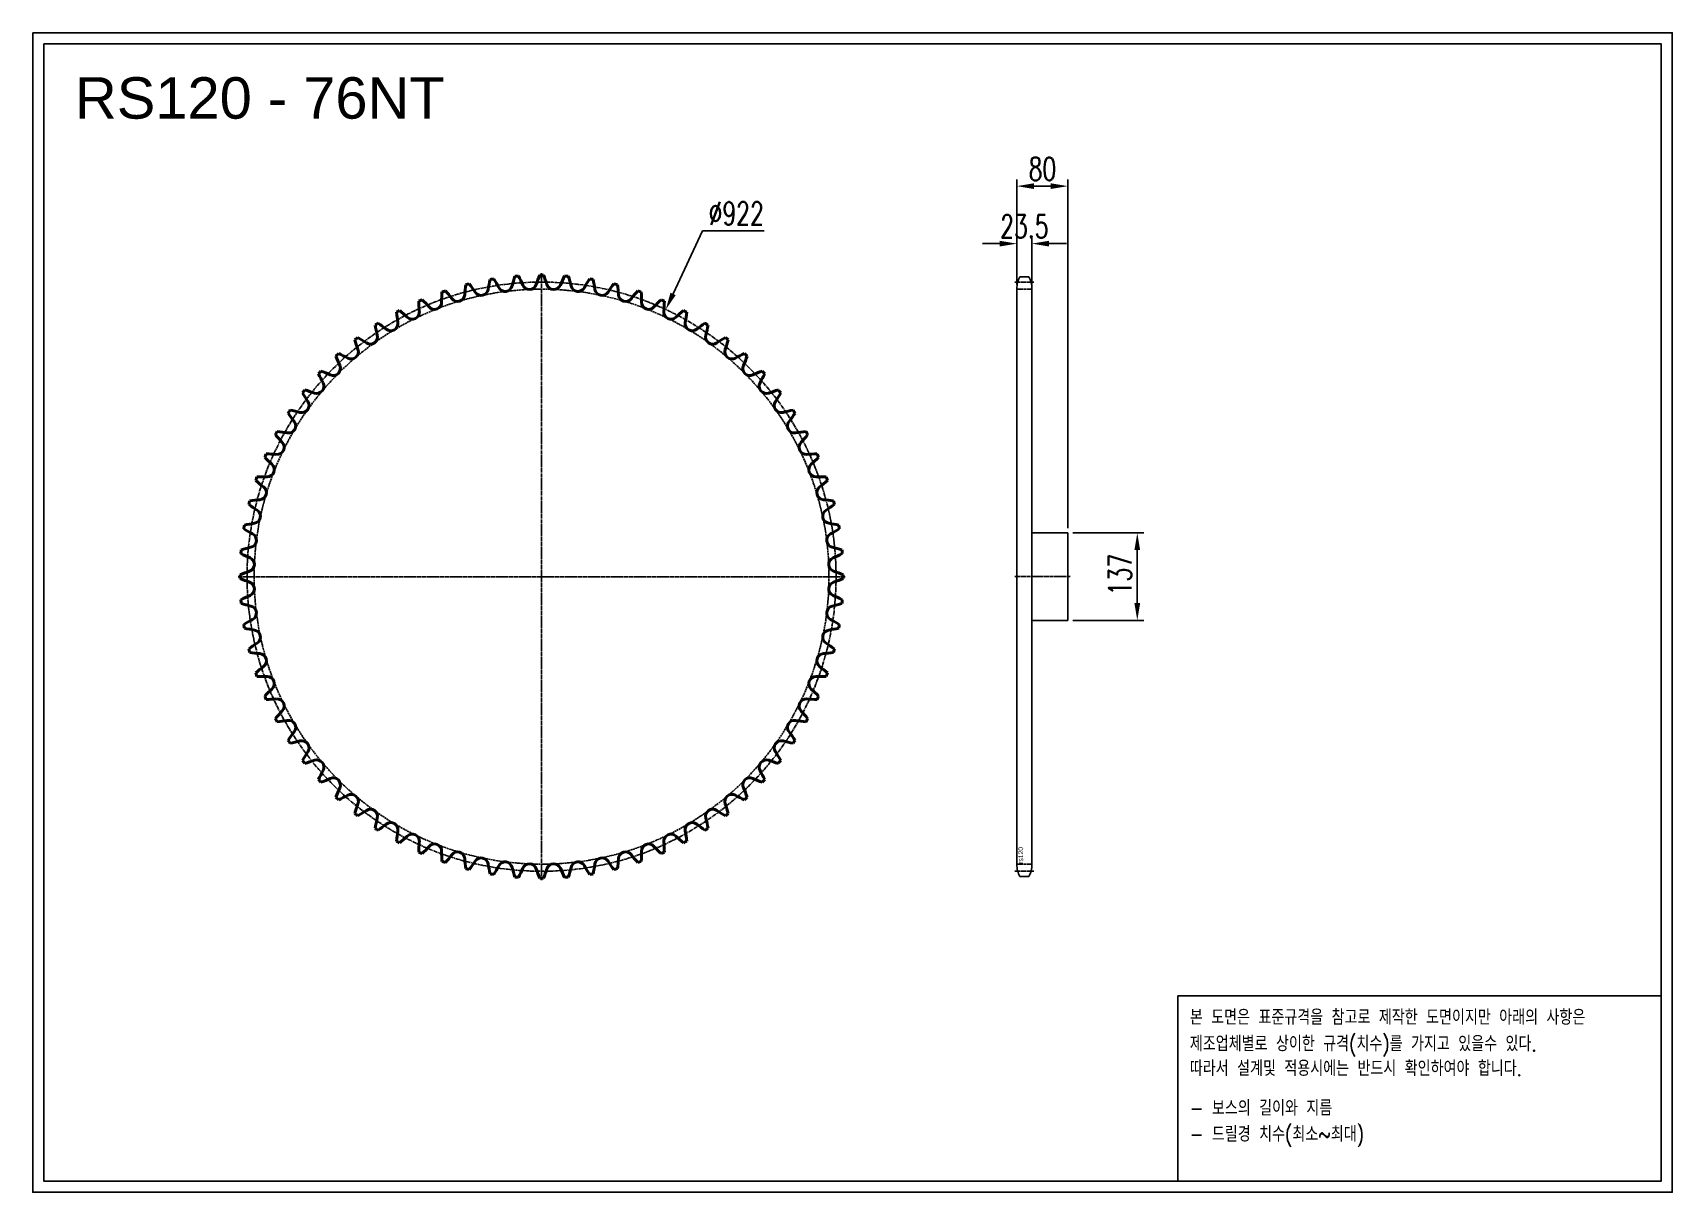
# Model space of a CAD drawing. Header units: millimetres. Extents: x -47887 to -45321, y 48101 to 49916.
import ezdxf

# ---------------------------------------------------------------- set-up
doc = ezdxf.new("R2010")
doc.units = ezdxf.units.MM
for name, pattern in [('AM_ISO02W050', [7.5, 6, -1.5]), ('AM_ISO02W050x2', [3.75, 3, -0.75]), ('AM_ISO08W050', [18, 12, -1.5, 3, -1.5]), ('AM_ISO08W050x2', [9, 6, -0.75, 1.5, -0.75])]:
    doc.linetypes.add(name, pattern=pattern)
for name, color, linetype, lineweight in [('AM_0N', 7, 'Continuous', 50), ('AM_3N', 6, 'AM_ISO02W050', 25), ('AM_7', 4, 'AM_ISO08W050', 25), ('AM_7N', 4, 'AM_ISO08W050', 25)]:
    doc.layers.add(name, color=color, linetype=linetype, lineweight=lineweight)
doc.layers.add('S-DIM', color=7, linetype='Continuous')
doc.styles.add('HAN', font='ROMANS.shx', dxfattribs={"width": 0.7, "bigfont": 'whgtxt.shx'})
doc.styles.add('HSG', font='SIMPLEX.shx', dxfattribs={"width": 0.7, "bigfont": 'HSG.shx'})
doc.styles.get("Standard").update_dxf_attribs({"font": 'arial.ttf'})
doc.dimstyles.new('APP50', dxfattribs={"dimscale": 15, "dimtxt": 2.4, "dimasz": 1.8, "dimexe": 0.7, "dimexo": 0.5, "dimgap": 0.6, "dimtad": 1, "dimtoh": 1, "dimdec": 1, "dimrnd": 0.01, "dimzin": 9, "dimdsep": 46, "dimtxsty": 'HSG', "dimcen": 0, "dimclrd": 1, "dimclre": 1, "dimclrt": 256, "dimazin": 2, "dimtp": 1, "dimtm": 1, "dimtfac": 0.5, "dimtdec": 1, "dimtofl": 0, "dimtmove": 0, "dimatfit": 3, "dimfxl": 0, "dimtvp": 1, "dimtolj": 2, "dimlwd": -1, "dimlwe": -1, "dimarcsym": 0})

# ---------------------------------------------------------------- blocks, each defined once
blk = doc.blocks.new('*D1')
at = {"layer": 'Defpoints', "color": 0, "transparency": 16777216}
for p in [(-46266.5, 49133), (-46266.5, 48996), (-46158, 48996)]:
    blk.add_point(p, dxfattribs=at)
at = {"layer": 'S-DIM', "color": 1, "transparency": 16777216}
for p, q in [((-46259, 49133), (-46147.5, 49133)), ((-46158, 49106), (-46158, 49023)), ((-46259, 48996), (-46147.5, 48996))]:
    blk.add_line(p, q, dxfattribs=at)
for points in [[(-46162.5, 49106), (-46153.5, 49106), (-46158, 49133)], [(-46162.5, 49023), (-46153.5, 49023), (-46158, 48996)]]:
    blk.add_solid(points, dxfattribs=at)
at = {"layer": 'S-DIM', "transparency": 16777216, "insert": (-46185, 49067.7), "char_height": 36, "attachment_point": 5, "rotation": 90, "style": 'HSG'}
blk.add_mtext('\\A2;137', dxfattribs=at)
blk = doc.blocks.new('*D2')
at = {"layer": 'Defpoints', "color": 0, "transparency": 16777216}
for p in [(-46323, 49585.6), (-46346.5, 49514.3), (-46323, 49514.3)]:
    blk.add_point(p, dxfattribs=at)
at = {"layer": 'S-DIM', "color": 1, "transparency": 16777216}
for p, q in [((-46373.5, 49585.6), (-46400.5, 49585.6)), ((-46346.5, 49521.8), (-46346.5, 49596.1)), ((-46323, 49521.8), (-46323, 49596.1)), ((-46296, 49585.6), (-46269, 49585.6))]:
    blk.add_line(p, q, dxfattribs=at)
for points in [[(-46373.5, 49590.1), (-46373.5, 49581.1), (-46346.5, 49585.6)], [(-46296, 49590.1), (-46296, 49581.1), (-46323, 49585.6)]]:
    blk.add_solid(points, dxfattribs=at)
at = {"layer": 'S-DIM', "transparency": 16777216, "insert": (-46334.7, 49612.6), "char_height": 36, "attachment_point": 5, "style": 'HSG'}
blk.add_mtext('\\A2;23.5', dxfattribs=at)
blk = doc.blocks.new('*D3')
at = {"layer": 'Defpoints', "color": 0, "transparency": 16777216}
for p in [(-46266.5, 49675.6), (-46346.5, 49514.3), (-46266.5, 49133)]:
    blk.add_point(p, dxfattribs=at)
at = {"layer": 'S-DIM', "color": 1, "transparency": 16777216}
for p, q in [((-46346.5, 49521.8), (-46346.5, 49686.1)), ((-46266.5, 49140.5), (-46266.5, 49686.1)), ((-46319.5, 49675.6), (-46293.5, 49675.6))]:
    blk.add_line(p, q, dxfattribs=at)
for points in [[(-46319.5, 49680.1), (-46319.5, 49671.1), (-46346.5, 49675.6)], [(-46293.5, 49680.1), (-46293.5, 49671.1), (-46266.5, 49675.6)]]:
    blk.add_solid(points, dxfattribs=at)
at = {"layer": 'S-DIM', "transparency": 16777216, "insert": (-46306.5, 49702.6), "char_height": 36, "attachment_point": 5, "style": 'HSG'}
blk.add_mtext('\\A2;80', dxfattribs=at)
blk = doc.blocks.new('notice1')
at = {"color": 4}
blk.add_lwpolyline([(-22142.12, 1735.9), (-22053.8, 1735.9), (-22053.8, 1702.07), (-22142.12, 1702.07)], close=True, dxfattribs=at)
at = {"color": 4, "style": 'HAN', "width": 0.8}
for s, p in [('본 도면은 표준규격을 참고로 제작한 도면이지만 아래의 사항은', (-22139.9, 1730.62)), ('제조업체별로 상이한 규격(치수)를 가지고 있을수 있다.', (-22139.9, 1725.78)), ('따라서 설계및 적용시에는 반드시 확인하여야 합니다.', (-22139.9, 1721.28)), ('- 보스의 길이와 지름', (-22139.9, 1714.03)), ('- 드릴경 치수(최소~최대)', (-22139.9, 1709.27))]:
    blk.add_text(s, height=2.7949, dxfattribs=at).set_placement(p)
blk = doc.blocks.new('*D5')
at = {"layer": 'Defpoints', "color": 0, "transparency": 16777216}
for p in [(-46896, 49482.4), (-47284.9, 48646.5)]:
    blk.add_point(p, dxfattribs=at)
at = {"layer": 'S-DIM', "color": 1, "linetype": 'ByBlock', "transparency": 16777216}
for p, q in [((-46838.6, 49605.8), (-46884.6, 49506.9)), ((-46742, 49605.8), (-46838.6, 49605.8))]:
    blk.add_line(p, q, dxfattribs=at)
at = {"layer": 'S-DIM', "color": 1, "transparency": 16777216}
blk.add_solid([(-46888.7, 49508.8), (-46880.5, 49505), (-46896, 49482.4)], dxfattribs=at)
at = {"layer": 'S-DIM', "transparency": 16777216, "insert": (-46785.8, 49632.8), "char_height": 36, "attachment_point": 5, "style": 'HSG'}
blk.add_mtext('\\A2;∅922', dxfattribs=at)

msp = doc.modelspace()

# ---------------------------------------------------------------- linework, layer by layer
for p, q in [((-46341.77, 49533.83), (-46327.73, 49533.83)), ((-46346.5, 49514.83), (-46346.5, 48614.05)), ((-46323, 49514.83), (-46323, 48614.05)), ((-46323, 49132.99), (-46266.5, 49132.99)), ((-46266.5, 49132.99), (-46266.5, 48995.99)), ((-46266.5, 48995.99), (-46323, 48995.99)), ((-46341.77, 48595.05), (-46327.73, 48595.05))]:
    msp.add_line(p, q)
for points in [[(-47886.82, 49915.58), (-45320.7, 49915.58), (-45320.7, 48101.15), (-47886.82, 48101.15)], [(-47869.54, 49898.3), (-45337.98, 49898.3), (-45337.98, 48118.43), (-47869.54, 48118.43)]]:
    msp.add_lwpolyline(points, close=True)
for centre, start, end in [((-46306, 49514.83), 152.02179, 180), ((-46363.5, 49514.83), 0, 27.97821), ((-46306, 48614.05), 180, 207.97821), ((-46363.5, 48614.05), 332.02179, 0)]:
    msp.add_arc(centre, 40.5, start, end)
at = {"layer": 'AM_0N'}
for centre, radius, start, end in [((-46968.32, 49482.36), 208.07, 166.89468, 171.25), ((-47090.44, 49064.44), 472.02, 99.12418, 99.82319), ((-47341.65, 49420.06), 208.07, 27.69737, 32.05268), ((-46934.22, 49470.84), 208.07, 162.15784, 166.51316), ((-47090.44, 49064.44), 472.02, 94.38734, 95.08635), ((-47311.42, 49439.59), 208.07, 22.96053, 27.31584), ((-46901.2, 49456.56), 208.07, 157.421, 161.77632), ((-47090.44, 49064.44), 472.02, 89.6505, 90.3495), ((-47279.69, 49456.56), 208.07, 18.22368, 22.579), ((-46869.46, 49439.59), 208.07, 152.68416, 157.03947), ((-47090.44, 49064.44), 472.02, 84.91365, 85.61266), ((-47246.66, 49470.84), 208.07, 13.48684, 17.84216), ((-46839.24, 49420.06), 208.07, 147.94732, 152.30263), ((-47090.44, 49064.44), 472.02, 80.17681, 80.87582), ((-47212.57, 49482.36), 208.07, 8.75, 13.10532), ((-47038.77, 49496.76), 208.07, 176.36837, 180.72368), ((-47090.44, 49064.44), 472.02, 108.59786, 109.29687), ((-47396.75, 49373.86), 208.07, 37.17105, 41.52637), ((-47222.01, 49506.36), 11.23, 217.17105, 355.98684), ((-47003.25, 49491.01), 208.07, 171.63153, 175.98684), ((-47090.44, 49064.44), 472.02, 103.86102, 104.56003), ((-47370.15, 49398.1), 208.07, 32.43421, 36.78953), ((-47185.06, 49515.72), 11.23, 212.43421, 351.25), ((-47147.48, 49521.99), 11.23, 207.69737, 346.51316), ((-47109.5, 49525.14), 11.23, 202.96053, 341.77632), ((-47071.39, 49525.14), 11.23, 198.22368, 337.03947), ((-47033.41, 49521.99), 11.23, 193.48684, 332.30263), ((-46995.82, 49515.72), 11.23, 188.75, 327.56579), ((-46810.73, 49398.1), 208.07, 143.21047, 147.56579), ((-47090.44, 49064.44), 472.02, 75.43997, 76.13898), ((-47177.64, 49491.01), 208.07, 4.01316, 8.36847), ((-46958.88, 49506.36), 11.23, 184.01316, 322.82895), ((-46784.13, 49373.86), 208.07, 138.47363, 142.82895), ((-47090.44, 49064.44), 472.02, 70.70313, 71.40214), ((-47142.11, 49496.76), 208.07, 359.27632, 3.63163), ((-47090.44, 49064.44), 472.02, 118.07155, 118.77056), ((-47110.63, 49499.37), 208.07, 185.84205, 190.19737), ((-47443.5, 49319.22), 208.07, 46.64474, 51.00005), ((-47292.95, 49478.68), 11.23, 226.64474, 5.46053), ((-47090.44, 49064.44), 472.02, 113.33471, 114.03371), ((-47074.65, 49499.55), 208.07, 181.10521, 185.46053), ((-47421.26, 49347.51), 208.07, 41.90789, 46.26321), ((-47258.05, 49493.99), 11.23, 221.90789, 0.72368), ((-46922.83, 49493.99), 11.23, 179.27632, 318.09211), ((-46759.62, 49347.51), 208.07, 133.73679, 138.09211), ((-47090.44, 49064.44), 472.02, 65.96629, 66.66529), ((-46887.93, 49478.68), 11.23, 174.53947, 313.35526), ((-47106.24, 49499.55), 208.07, 354.53947, 358.89479), ((-46737.38, 49319.22), 208.07, 128.99995, 133.35526), ((-47090.44, 49064.44), 472.02, 61.22944, 61.92845), ((-47070.25, 49499.37), 208.07, 349.80263, 354.15795), ((-47090.44, 49064.44), 472.02, 122.80839, 123.5074), ((-47146.48, 49496.21), 208.07, 190.57889, 194.93421), ((-47463.34, 49289.2), 208.07, 51.38158, 55.7369), ((-47326.47, 49460.54), 11.23, 231.38158, 10.19737), ((-46854.42, 49460.54), 11.23, 169.80263, 308.61842), ((-46717.54, 49289.2), 208.07, 124.2631, 128.61842), ((-47090.44, 49064.44), 472.02, 56.4926, 57.19161), ((-47034.4, 49496.21), 208.07, 345.06579, 349.42111), ((-47090.44, 49064.44), 472.02, 127.54523, 128.24424), ((-47181.94, 49490.11), 208.07, 195.31574, 199.67105), ((-47480.63, 49257.64), 208.07, 56.11842, 60.47374), ((-47358.37, 49439.7), 11.23, 236.11842, 14.93421), ((-46822.51, 49439.7), 11.23, 165.06579, 303.88158), ((-46700.26, 49257.64), 208.07, 119.52626, 123.88158), ((-46998.94, 49490.11), 208.07, 340.32895, 344.68426), ((-47090.44, 49064.44), 472.02, 51.75576, 52.45477), ((-47090.44, 49064.44), 472.02, 132.28208, 132.98108), ((-47216.78, 49481.1), 208.07, 200.05258, 204.40789), ((-47495.25, 49224.76), 208.07, 60.85526, 65.21058), ((-47388.44, 49416.29), 11.23, 240.85526, 19.67105), ((-46792.44, 49416.29), 11.23, 160.32895, 299.14474), ((-46685.64, 49224.76), 208.07, 114.78942, 119.14474), ((-46964.1, 49481.1), 208.07, 335.59211, 339.94742), ((-47090.44, 49064.44), 472.02, 47.01892, 47.71792), ((-47090.44, 49064.44), 472.02, 137.01892, 137.71792), ((-47250.76, 49469.24), 208.07, 204.78942, 209.14474), ((-47507.1, 49190.78), 208.07, 65.59211, 69.94742), ((-47416.48, 49390.48), 11.23, 245.59211, 24.40789), ((-46764.4, 49390.48), 11.23, 155.59211, 294.40789), ((-46673.78, 49190.78), 208.07, 110.05258, 114.40789), ((-46930.12, 49469.24), 208.07, 330.85526, 335.21058), ((-47090.44, 49064.44), 472.02, 42.28208, 42.98108), ((-47090.44, 49064.44), 472.02, 141.75576, 142.45477), ((-47283.64, 49454.62), 208.07, 209.52626, 213.88158), ((-47516.11, 49155.94), 208.07, 70.32895, 74.68426), ((-47442.29, 49362.44), 11.23, 250.32895, 29.14474), ((-46738.59, 49362.44), 11.23, 150.85526, 289.67105), ((-46664.77, 49155.94), 208.07, 105.31574, 109.67105), ((-46897.24, 49454.62), 208.07, 326.11842, 330.47374), ((-47090.44, 49064.44), 472.02, 37.54523, 38.24424), ((-47090.44, 49064.44), 472.02, 146.4926, 147.19161), ((-47522.22, 49120.48), 208.07, 75.06579, 79.42111), ((-47465.7, 49332.37), 11.23, 255.06579, 33.88158), ((-46715.18, 49332.37), 11.23, 146.11842, 284.93421), ((-46658.67, 49120.48), 208.07, 100.57889, 104.93421), ((-47090.44, 49064.44), 472.02, 32.80839, 33.5074), ((-47486.54, 49300.46), 11.23, 259.80263, 38.61842), ((-47315.2, 49437.34), 208.07, 214.2631, 218.61842), ((-46694.34, 49300.46), 11.23, 141.38158, 280.19737), ((-46865.68, 49437.34), 208.07, 321.38158, 325.7369), ((-47090.44, 49064.44), 472.02, 151.22944, 151.92845), ((-47345.23, 49417.5), 208.07, 218.99995, 223.35526), ((-47504.68, 49266.95), 11.23, 264.53947, 43.35526), ((-47525.37, 49084.63), 208.07, 79.80263, 84.15795), ((-46655.51, 49084.63), 208.07, 95.84205, 100.19737), ((-46676.2, 49266.95), 11.23, 136.64474, 275.46053), ((-46835.66, 49417.5), 208.07, 316.64474, 321.00005), ((-47090.44, 49064.44), 472.02, 28.07155, 28.77056), ((-47090.44, 49064.44), 472.02, 155.96629, 156.66529), ((-47373.51, 49395.26), 208.07, 223.73679, 228.09211), ((-47525.55, 49048.64), 208.07, 84.53947, 88.89479), ((-46655.33, 49048.64), 208.07, 91.10521, 95.46053), ((-46807.37, 49395.26), 208.07, 311.90789, 316.26321), ((-47090.44, 49064.44), 472.02, 23.33471, 24.03371), ((-47090.44, 49064.44), 472.02, 160.70313, 161.40214), ((-47522.76, 49012.77), 208.07, 89.27632, 93.63163), ((-47519.99, 49232.05), 11.23, 269.27632, 48.09211), ((-46660.89, 49232.05), 11.23, 131.90789, 270.72368), ((-46658.12, 49012.77), 208.07, 86.36837, 90.72368), ((-47090.44, 49064.44), 472.02, 18.59786, 19.29687), ((-47399.86, 49370.75), 208.07, 228.47363, 232.82895), ((-47532.36, 49196), 11.23, 274.01316, 52.82895), ((-46648.52, 49196), 11.23, 127.17105, 265.98684), ((-46781.02, 49370.75), 208.07, 307.17105, 311.52637), ((-47090.44, 49064.44), 472.02, 165.43997, 166.13898), ((-47424.1, 49344.15), 208.07, 233.21047, 237.56579), ((-47517.02, 48977.24), 208.07, 94.01316, 98.36847), ((-47541.72, 49159.06), 11.23, 278.75, 57.56579), ((-46639.16, 49159.06), 11.23, 122.43421, 261.25), ((-46663.87, 48977.24), 208.07, 81.63153, 85.98684), ((-46756.78, 49344.15), 208.07, 302.43421, 306.78953), ((-47090.44, 49064.44), 472.02, 13.86102, 14.56003), ((-47090.44, 49064.44), 472.02, 170.17681, 170.87582), ((-47508.36, 48942.32), 208.07, 98.75, 103.10532), ((-46672.52, 48942.32), 208.07, 76.89468, 81.25), ((-47090.44, 49064.44), 472.02, 9.12418, 9.82319), ((-47446.06, 49315.64), 208.07, 237.94732, 242.30263), ((-47547.99, 49121.47), 11.23, 283.48684, 62.30263), ((-46632.89, 49121.47), 11.23, 117.69737, 256.51316), ((-46734.82, 49315.64), 208.07, 297.69737, 302.05268), ((-47090.44, 49064.44), 472.02, 174.91365, 175.61266), ((-47465.59, 49285.42), 208.07, 242.68416, 247.03947), ((-47496.85, 48908.22), 208.07, 103.48684, 107.84216), ((-47551.14, 49083.49), 11.23, 288.22368, 67.03947), ((-46629.74, 49083.49), 11.23, 112.96053, 251.77632), ((-46684.04, 48908.22), 208.07, 72.15784, 76.51316), ((-46715.29, 49285.42), 208.07, 292.96053, 297.31584), ((-47090.44, 49064.44), 472.02, 4.38734, 5.08635), ((-47090.44, 49064.44), 472.02, 179.6505, 180.3495), ((-47482.56, 48875.19), 208.07, 108.22368, 112.579), ((-46698.33, 48875.19), 208.07, 67.421, 71.77632), ((-47090.44, 49064.44), 472.02, 359.6505, 0.3495), ((-47482.56, 49253.68), 208.07, 247.421, 251.77632), ((-47551.14, 49045.38), 11.23, 292.96053, 71.77632), ((-46629.74, 49045.38), 11.23, 108.22368, 247.03947), ((-46698.33, 49253.68), 208.07, 288.22368, 292.579), ((-47465.59, 48843.46), 208.07, 112.96053, 117.31584), ((-47090.44, 49064.44), 472.02, 184.38734, 185.08635), ((-47496.85, 49220.66), 208.07, 252.15784, 256.51316), ((-47547.99, 49007.41), 11.23, 297.69737, 76.51316), ((-46632.89, 49007.41), 11.23, 103.48684, 242.30263), ((-46684.04, 49220.66), 208.07, 283.48684, 287.84216), ((-46715.29, 48843.46), 208.07, 62.68416, 67.03947), ((-47090.44, 49064.44), 472.02, 354.91365, 355.61266), ((-47446.06, 48813.23), 208.07, 117.69737, 122.05268), ((-47090.44, 49064.44), 472.02, 189.12418, 189.82319), ((-46734.82, 48813.23), 208.07, 57.94732, 62.30263), ((-47090.44, 49064.44), 472.02, 350.17681, 350.87582), ((-47508.36, 49186.56), 208.07, 256.89468, 261.25), ((-47541.72, 48969.82), 11.23, 302.43421, 81.25), ((-46639.16, 48969.82), 11.23, 98.75, 237.56579), ((-46672.52, 49186.56), 208.07, 278.75, 283.10532), ((-47424.1, 48784.73), 208.07, 122.43421, 126.78953), ((-47090.44, 49064.44), 472.02, 193.86102, 194.56003), ((-47517.02, 49151.63), 208.07, 261.63153, 265.98684), ((-47532.36, 48932.87), 11.23, 307.17105, 85.98684), ((-46648.52, 48932.87), 11.23, 94.01316, 232.82895), ((-46663.87, 49151.63), 208.07, 274.01316, 278.36847), ((-46756.78, 48784.73), 208.07, 53.21047, 57.56579), ((-47090.44, 49064.44), 472.02, 345.43997, 346.13898), ((-47399.86, 48758.13), 208.07, 127.17105, 131.52637), ((-47090.44, 49064.44), 472.02, 198.59786, 199.29687), ((-46781.02, 48758.13), 208.07, 48.47363, 52.82895), ((-47090.44, 49064.44), 472.02, 340.70313, 341.40214), ((-47522.76, 49116.11), 208.07, 266.36837, 270.72368), ((-47373.51, 48733.62), 208.07, 131.90789, 136.26321), ((-47519.99, 48896.83), 11.23, 311.90789, 90.72368), ((-46660.89, 48896.83), 11.23, 89.27632, 228.09211), ((-46807.37, 48733.62), 208.07, 43.73679, 48.09211), ((-46658.12, 49116.11), 208.07, 269.27632, 273.63163), ((-47090.44, 49064.44), 472.02, 203.33471, 204.03371), ((-47525.55, 49080.23), 208.07, 271.10521, 275.46053), ((-47504.68, 48861.93), 11.23, 316.64474, 95.46053), ((-46676.2, 48861.93), 11.23, 84.53947, 223.35526), ((-46655.33, 49080.23), 208.07, 264.53947, 268.89479), ((-47090.44, 49064.44), 472.02, 335.96629, 336.66529), ((-47345.23, 48711.38), 208.07, 136.64474, 141.00005), ((-47090.44, 49064.44), 472.02, 208.07155, 208.77056), ((-47525.37, 49044.25), 208.07, 275.84205, 280.19737), ((-47486.54, 48828.41), 11.23, 321.38158, 100.19737), ((-46694.34, 48828.41), 11.23, 79.80263, 218.61842), ((-46655.51, 49044.25), 208.07, 259.80263, 264.15795), ((-46835.66, 48711.38), 208.07, 38.99995, 43.35526), ((-47090.44, 49064.44), 472.02, 331.22944, 331.92845), ((-47315.2, 48691.54), 208.07, 141.38158, 145.7369), ((-47090.44, 49064.44), 472.02, 212.80839, 213.5074), ((-47465.7, 48796.51), 11.23, 326.11842, 104.93421), ((-46715.18, 48796.51), 11.23, 75.06579, 213.88158), ((-46865.68, 48691.54), 208.07, 34.2631, 38.61842), ((-47090.44, 49064.44), 472.02, 326.4926, 327.19161), ((-47522.22, 49008.4), 208.07, 280.57889, 284.93421), ((-47283.64, 48674.25), 208.07, 146.11842, 150.47374), ((-46897.24, 48674.25), 208.07, 29.52626, 33.88158), ((-46658.67, 49008.4), 208.07, 255.06579, 259.42111), ((-47090.44, 49064.44), 472.02, 217.54523, 218.24424), ((-47516.11, 48972.94), 208.07, 285.31574, 289.67105), ((-47442.29, 48766.44), 11.23, 330.85526, 109.67105), ((-47250.76, 48659.63), 208.07, 150.85526, 155.21058), ((-46738.59, 48766.44), 11.23, 70.32895, 209.14474), ((-46930.12, 48659.63), 208.07, 24.78942, 29.14474), ((-46664.77, 48972.94), 208.07, 250.32895, 254.68426), ((-47090.44, 49064.44), 472.02, 321.75576, 322.45477), ((-47090.44, 49064.44), 472.02, 222.28208, 222.98108), ((-47507.1, 48938.1), 208.07, 290.05258, 294.40789), ((-47416.48, 48738.4), 11.23, 335.59211, 114.40789), ((-47216.78, 48647.78), 208.07, 155.59211, 159.94742), ((-46764.4, 48738.4), 11.23, 65.59211, 204.40789), ((-46964.1, 48647.78), 208.07, 20.05258, 24.40789), ((-46673.78, 48938.1), 208.07, 245.59211, 249.94742), ((-47090.44, 49064.44), 472.02, 317.01892, 317.71792), ((-47090.44, 49064.44), 472.02, 227.01892, 227.71792), ((-47495.25, 48904.12), 208.07, 294.78942, 299.14474), ((-47388.44, 48712.59), 11.23, 340.32895, 119.14474), ((-47181.94, 48638.77), 208.07, 160.32895, 164.68426), ((-46792.44, 48712.59), 11.23, 60.85526, 199.67105), ((-46998.94, 48638.77), 208.07, 15.31574, 19.67105), ((-46685.64, 48904.12), 208.07, 240.85526, 245.21058), ((-47090.44, 49064.44), 472.02, 312.28208, 312.98108), ((-47090.44, 49064.44), 472.02, 231.75576, 232.45477), ((-47480.63, 48871.24), 208.07, 299.52626, 303.88158), ((-47358.37, 48689.18), 11.23, 345.06579, 123.88158), ((-47146.48, 48632.66), 208.07, 165.06579, 169.42111), ((-47326.47, 48668.34), 11.23, 349.80263, 128.61842), ((-46854.42, 48668.34), 11.23, 51.38158, 190.19737), ((-46822.51, 48689.18), 11.23, 56.11842, 194.93421), ((-47034.4, 48632.66), 208.07, 10.57889, 14.93421), ((-46700.26, 48871.24), 208.07, 236.11842, 240.47374), ((-47090.44, 49064.44), 472.02, 307.54523, 308.24424), ((-47090.44, 49064.44), 472.02, 236.4926, 237.19161), ((-47463.34, 48839.68), 208.07, 304.2631, 308.61842), ((-47110.63, 48629.51), 208.07, 169.80263, 174.15795), ((-47443.5, 48809.65), 208.07, 308.99995, 313.35526), ((-47292.95, 48650.2), 11.23, 354.53947, 133.35526), ((-46887.93, 48650.2), 11.23, 46.64474, 185.46053), ((-46737.38, 48809.65), 208.07, 226.64474, 231.00005), ((-47070.25, 48629.51), 208.07, 5.84205, 10.19737), ((-46717.54, 48839.68), 208.07, 231.38158, 235.7369), ((-47090.44, 49064.44), 472.02, 302.80839, 303.5074), ((-47090.44, 49064.44), 472.02, 241.22944, 241.92845), ((-47074.65, 48629.33), 208.07, 174.53947, 178.89479), ((-47090.44, 49064.44), 472.02, 245.96629, 246.66529), ((-47421.26, 48781.37), 208.07, 313.73679, 318.09211), ((-47258.05, 48634.89), 11.23, 359.27632, 138.09211), ((-47038.77, 48632.12), 208.07, 179.27632, 183.63163), ((-47396.75, 48755.02), 208.07, 318.47363, 322.82895), ((-47222.01, 48622.52), 11.23, 4.01316, 142.82895), ((-46958.88, 48622.52), 11.23, 37.17105, 175.98684), ((-46784.13, 48755.02), 208.07, 217.17105, 221.52637), ((-47142.11, 48632.12), 208.07, 356.36837, 0.72368), ((-46922.83, 48634.89), 11.23, 41.90789, 180.72368), ((-46759.62, 48781.37), 208.07, 221.90789, 226.26321), ((-47090.44, 49064.44), 472.02, 293.33471, 294.03371), ((-47106.24, 48629.33), 208.07, 1.10521, 5.46053), ((-47090.44, 49064.44), 472.02, 298.07155, 298.77056), ((-47090.44, 49064.44), 472.02, 250.70313, 251.40214), ((-47003.25, 48637.86), 208.07, 184.01316, 188.36847), ((-47090.44, 49064.44), 472.02, 255.43997, 256.13898), ((-47370.15, 48730.78), 208.07, 323.21047, 327.56579), ((-47185.06, 48613.16), 11.23, 8.75, 147.56579), ((-46968.32, 48646.52), 208.07, 188.75, 193.10532), ((-47341.65, 48708.82), 208.07, 327.94732, 332.30263), ((-47147.48, 48606.89), 11.23, 13.48684, 152.30263), ((-46934.22, 48658.03), 208.07, 193.48684, 197.84216), ((-47311.42, 48689.29), 208.07, 332.68416, 337.03947), ((-47109.5, 48603.74), 11.23, 18.22368, 157.03947), ((-46901.2, 48672.32), 208.07, 198.22368, 202.579), ((-47279.69, 48672.32), 208.07, 337.421, 341.77632), ((-47071.39, 48603.74), 11.23, 22.96053, 161.77632), ((-46869.46, 48689.29), 208.07, 202.96053, 207.31584), ((-47246.66, 48658.03), 208.07, 342.15784, 346.51316), ((-47033.41, 48606.89), 11.23, 27.69737, 166.51316), ((-46839.24, 48708.82), 208.07, 207.69737, 212.05268), ((-47212.57, 48646.52), 208.07, 346.89468, 351.25), ((-46995.82, 48613.16), 11.23, 32.43421, 171.25), ((-46810.73, 48730.78), 208.07, 212.43421, 216.78953), ((-47090.44, 49064.44), 472.02, 283.86102, 284.56003), ((-47177.64, 48637.86), 208.07, 351.63153, 355.98684), ((-47090.44, 49064.44), 472.02, 288.59786, 289.29687), ((-47090.44, 49064.44), 472.02, 260.17681, 260.87582), ((-47090.44, 49064.44), 472.02, 264.91365, 265.61266), ((-47090.44, 49064.44), 472.02, 269.6505, 270.3495), ((-47090.44, 49064.44), 472.02, 274.38734, 275.08635), ((-47090.44, 49064.44), 472.02, 279.12418, 279.82319)]:
    msp.add_arc(centre, radius, start, end, dxfattribs=at)
at = {"layer": 'AM_3N', "linetype": 'AM_ISO02W050x2'}
for p, q in [((-46346.5, 49514.3), (-46323, 49514.3)), ((-46346.5, 48614.57), (-46323, 48614.57))]:
    msp.add_line(p, q, dxfattribs=at)
msp.add_circle((-47090.44, 49064.44), 449.87, dxfattribs=at)
at = {"layer": 'AM_7', "linetype": 'AM_ISO08W050x2'}
for p, q in [((-46349.5, 49525.42), (-46320, 49525.42)), ((-46349.5, 49064.49), (-46263.07, 49064.49)), ((-46349.5, 48603.46), (-46320, 48603.46))]:
    msp.add_line(p, q, dxfattribs=at)
msp.add_circle((-47090.44, 49064.44), 460.98, dxfattribs=at)
at = {"layer": 'AM_7N', "linetype": 'AM_ISO08W050x2'}
for p, q in [((-47090.44, 48589.42), (-47090.44, 49539.46)), ((-47565.46, 49064.44), (-46615.43, 49064.44))]:
    msp.add_line(p, q, dxfattribs=at)

# ---------------------------------------------------------------- block references
at = {"xscale": 8.568015886756081, "yscale": 8.568015886756081, "zscale": 8.568015886756081}
msp.add_blockref('notice1', (143619.31, 33535.09), dxfattribs=at)

# ---------------------------------------------------------------- texts
msp.add_text('RS120 - 76NT', height=64.8011).set_placement((-47820.73, 49781.22))
msp.add_text('rs120', height=7.5, rotation=90).set_placement((-46336.65, 48615.15))

# ---------------------------------------------------------------- dimensions: what is measured, and where the dimension line sits
at = {"layer": 'S-DIM'}
dim = msp.add_linear_dim(base=(-46266.5, 49675.58), p1=(-46346.5, 49514.3), p2=(-46266.5, 49132.99), dimstyle='APP50', dxfattribs=at)
dim.commit()
dim.dimension.update_dxf_attribs({"geometry": '*D3', "text_midpoint": (-46306.5, 49702.58)})
dim = msp.add_diameter_dim_2p(p1=(-47284.87, 48646.47), p2=(-46896.02, 49482.41), dimstyle='APP50', override={"dimarcsym": 1}, dxfattribs=at)
dim.commit()
dim.dimension.update_dxf_attribs({"geometry": '*D5', "text_midpoint": (-46785.8, 49605.84), "dimtype": 131})
dim = msp.add_linear_dim(base=(-46323, 49585.58), p1=(-46346.5, 49514.3), p2=(-46323, 49514.3), dimstyle='APP50', dxfattribs=at)
dim.commit()
dim.dimension.update_dxf_attribs({"geometry": '*D2', "text_midpoint": (-46334.75, 49585.58), "dimtype": 128})
dim = msp.add_linear_dim(base=(-46157.99, 48995.99), p1=(-46266.5, 49132.99), p2=(-46266.5, 48995.99), angle=90, dimstyle='APP50', dxfattribs=at)
dim.commit()
dim.dimension.update_dxf_attribs({"geometry": '*D1', "text_midpoint": (-46157.99, 49067.72), "dimtype": 128})

doc.saveas('drawing.dxf')
